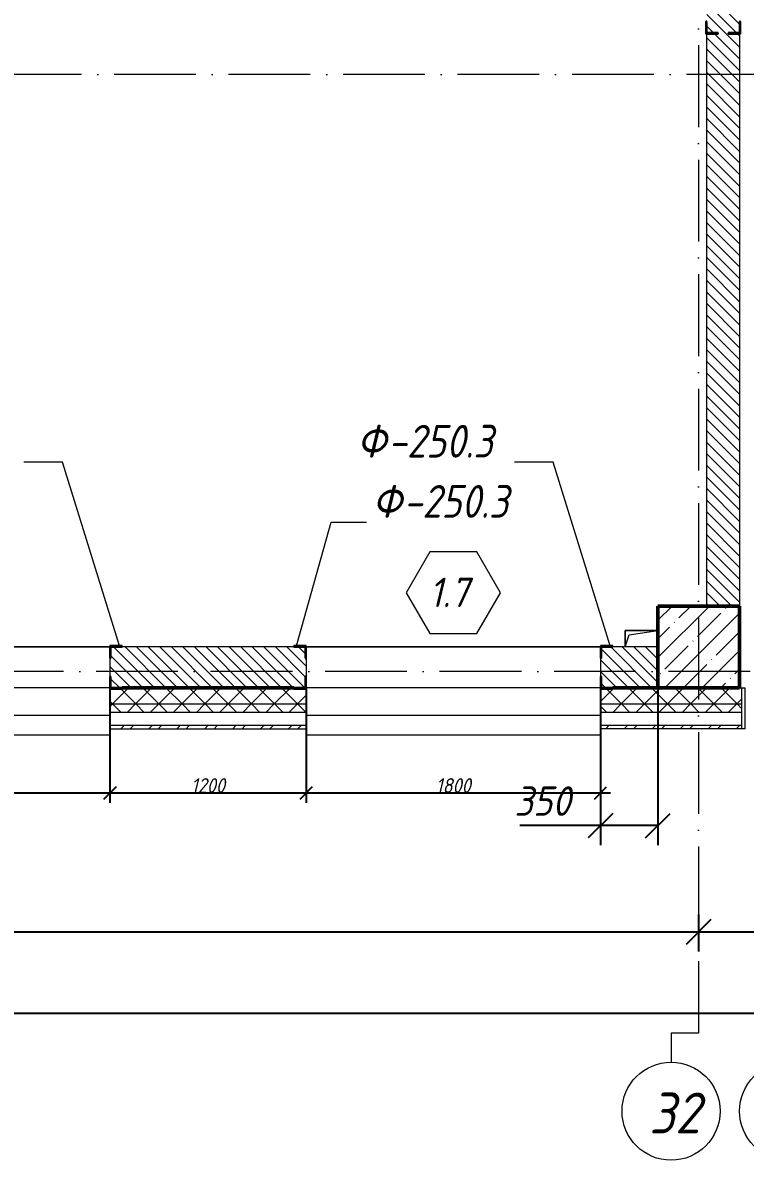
# Model space of a CAD drawing. Header units: millimetres. Extents: x -356862 to 418287, y 0 to 839748.
# Drawn here: x -134184 to -129766, y 597008 to 603965 of the extents above; entities that cross this region are included whole.
import ezdxf

# ---------------------------------------------------------------- set-up
doc = ezdxf.new("R2010")
doc.units = ezdxf.units.MM
doc.linetypes.add('50_200_ШТРИХ_1Т_ш5_п1_п1_', pattern=[700, 500, -100, 0, -100])
for name, color, linetype, lineweight in [('A-____-____-DIMS', 7, 'Continuous', 9), ('A-DOOR-____-IDEN', 7, 'Continuous', 9), ('A-DOOR-____-OTLN', 7, 'Continuous', 9), ('A-FLOR-____-OTLN', 7, 'Continuous', 9), ('A-GENM-____-IDEN', 7, 'Continuous', 9), ('A-GENM-____-MCUT', 7, 'Continuous', 25), ('A-GENM-____-OTLN', 7, 'Continuous', 9), ('A-GENM-____-OTLN-1', 7, 'Continuous', 25), ('A-GLAZ-____-OTLN', 7, 'Continuous', 9), ('A-WALL-____-MCUT', 7, 'Continuous', 13), ('A-WALL-____-MCUT-1', 7, 'Continuous', 9), ('A-WALL-____-MCUT-2', 7, 'Continuous', 50), ('A-WALL-____-OTLN', 7, 'Continuous', 9), ('A-WALL-____-PATT-1', 7, 'Continuous', 9), ('S-COLS-____-MCUT', 7, 'Continuous', 50), ('S-COLS-____-OTLN', 7, 'Continuous', 9), ('S-GRID-____-IDEN', 7, 'Continuous', 9), ('S-GRID-____-OTLN', 7, 'Continuous', 9), ('S-GRID-____-OTLN-1', 7, '50_200_ШТРИХ_1Т_ш5_п1_п1_', 9)]:
    doc.layers.add(name, color=color, linetype=linetype, lineweight=lineweight)
for name, color, linetype, lineweight, true_color in [('A-DOOR-____-OTLN-1', 7, 'Continuous', 9, 0xffffff), ('A-WALL-____-MCUT-4', 7, 'Continuous', 13, 0x000000), ('A-WALL-____-MCUT-7', 7, 'Continuous', 9, 0x000000), ('A-WALL-____-OTLN-2', 7, 'Continuous', 13, 0x000000), ('A-WALL-____-PATT-2', 7, 'Continuous', 9, 0x787878), ('A-WALL-____-PATT-3', 9, 'Continuous', 9, 0x808080), ('A-WALL-FNSH-MCUT-3', 7, 'Continuous', 9, 0x000000)]:
    doc.layers.add(name, color=color, linetype=linetype, lineweight=lineweight, true_color=true_color)
doc.styles.add('ISOCPEUR_I', font='isocpeui.ttf', dxfattribs={"width": 0.9, "height": 2.5})
doc.styles.add('ISOCPEUR_I_10', font='isocpeui.ttf', dxfattribs={"width": 0.9, "height": 180})
doc.styles.add('ISOCPEUR_I_12', font='isocpeui.ttf', dxfattribs={"width": 0.9, "height": 180})
doc.styles.add('ISOCPEUR_I_14', font='isocpeui.ttf', dxfattribs={"width": 0.9, "height": 180})
doc.styles.add('ISOCPEUR_I_2', font='isocpeui.ttf', dxfattribs={"width": 0.85, "height": 2.3})
doc.styles.add('ISOCPEUR_I_7', font='isocpeui.ttf', dxfattribs={"width": 0.9, "height": 90})
doc.dimstyles.new('ISO-1_8_0_9К_СРЕДНИЙ_Кладочные_2', dxfattribs={"dimscale": 304.8, "dimtxt": 89.638306, "dimasz": 0.246063, "dimexe": 0.19685, "dimexo": 0, "dimgap": 0, "dimtad": 1, "dimdec": 3, "dimrnd": 0.001, "dimdsep": 46, "dimtxsty": 'ISOCPEUR_I_7', "dimblk1": 'OBLIQUE', "dimblk2": 'OBLIQUE', "dimsah": 1, "dimcen": 0.09, "dimdle": 0.19685, "dimazin": 0, "dimtfac": 1, "dimtdec": 4, "dimtix": 1, "dimtmove": 1, "dimatfit": 3, "dimfxl": 1, "dimtvp": 1, "dimtolj": 1, "dimtzin": 0, "dimarcsym": 2})
doc.dimstyles.new('ISO-1_8_0_9К_СРЕДНИЙ_Кладочные_3', dxfattribs={"dimscale": 304.8, "dimtxt": 179.276612, "dimasz": 0.492126, "dimexe": 0.393701, "dimexo": 0, "dimgap": 0, "dimtad": 1, "dimdec": 3, "dimrnd": 0.001, "dimdsep": 46, "dimtxsty": 'ISOCPEUR_I_10', "dimblk1": 'OBLIQUE', "dimblk2": 'OBLIQUE', "dimsah": 1, "dimcen": 0.09, "dimdle": 0.393701, "dimazin": 0, "dimtfac": 1, "dimtdec": 4, "dimtix": 1, "dimtmove": 0, "dimatfit": 3, "dimfxl": 1, "dimtvp": 1, "dimtolj": 1, "dimtzin": 0, "dimarcsym": 2})
doc.dimstyles.new('ISO-2_5_0_9К_БОЛЬШОЙ_ОСИ', dxfattribs={"dimscale": 304.8, "dimtxt": 248.995294, "dimasz": 0.492126, "dimexe": 0.393701, "dimexo": 0, "dimgap": 0, "dimtad": 1, "dimdec": 0, "dimzin": 0, "dimdsep": 46, "dimtxsty": 'ISOCPEUR_I', "dimblk1": 'OBLIQUE', "dimblk2": 'OBLIQUE', "dimsah": 1, "dimcen": 0.09, "dimdle": 0.393701, "dimazin": 0, "dimtfac": 1, "dimtdec": 4, "dimtix": 1, "dimtmove": 0, "dimatfit": 3, "dimfxl": 1, "dimtvp": 1, "dimtolj": 1, "dimtzin": 0, "dimarcsym": 2})
pattern_1 = [(135, (-175000.736, 544716.51), (-35.35534, -35.35534), [])]
pattern_2 = [(45, (-175000.74, 544716.51), (-70.71068, 70.71068), []), (135, (-175000.74, 544716.51), (-70.71068, -70.71068), [])]

# ---------------------------------------------------------------- blocks, each defined once
blk = doc.blocks.new('BSC_Колонна _Прямоугольная - 500х500-V29-АР1_Кладочный план 1 этажа в осях 1-64_Ю-ЯЯ')
at = {"layer": 'S-COLS-____-OTLN'}
h = blk.add_hatch(dxfattribs=at)
h.set_pattern_fill('FP_28', color=256, style=0, pattern_type=2)
h.set_pattern_definition([(45, (-44950, -55431.04), (-114.04925, 114.04925), []), (45, (-44835.95, -55431.04), (-114.04925, 114.04925), [201.613, -40.323, 3.353, -36.97])])
h.paths.add_polyline_path([(-250, -250), (250, -250), (250, 250), (-250, 250), (-250, 179.4)], flags=0)
at = {"layer": 'S-COLS-____-MCUT'}
for p, q in [((250, 250), (-250, 250)), ((-250, 250), (-250, -250)), ((250, -250), (250, 250)), ((-250, -250), (250, -250))]:
    blk.add_line(p, q, dxfattribs=at)
blk = doc.blocks.new('Проем_Дверь_Прямоугольный - 1800х2700h_оконные проемы-25805030-АР1_Кладочный план 1 этажа в осях 1-64_Ю-ЯЯ')
at = {"layer": 'A-DOOR-____-OTLN-1'}
for p, q in [((900, 125), (-900, 125)), ((900, -125), (-900, -125))]:
    blk.add_line(p, q, dxfattribs=at)
blk = doc.blocks.new('Фахверк_СКБ_Уголок - 250_2700-27497298-АР1_Кладочный план 1 этажа в осях 1-64_Ю-ЯЯ')
at = {"layer": 'A-GENM-____-MCUT'}
for p, q in [((200, 181), (125, 181)), ((125, 181), (125, 106)), ((131, 106), (131, 175)), ((131, 175), (200, 175)), ((200, 175), (200, 181)), ((125, 106), (131, 106)), ((131, -6), (125, -6)), ((125, -6), (125, -81)), ((131, -75), (131, -6)), ((125, -81), (200, -81)), ((200, -75), (131, -75)), ((200, -81), (200, -75))]:
    blk.add_line(p, q, dxfattribs=at)
blk = doc.blocks.new('Фахверк_СКБ_Уголок - 200_3600-27915153-АР1_Кладочный план 1 этажа в осях 1-64_Ю-ЯЯ')
at = {"layer": 'A-GENM-____-MCUT'}
for p, q in [((125, 156), (50, 156)), ((50, 156), (50, 150)), ((50, 150), (119, 150)), ((119, 150), (119, 81)), ((125, 81), (125, 156)), ((119, 81), (125, 81)), ((125, 19), (119, 19)), ((119, 19), (119, -50)), ((125, -56), (125, 19)), ((119, -50), (50, -50)), ((50, -50), (50, -56)), ((50, -56), (125, -56))]:
    blk.add_line(p, q, dxfattribs=at)
blk = doc.blocks.new('AR_Отверстие прямоугольное _в плите_ - AR_Отверстие прямоугольное _в плите_-V237-АР1_Кладочный план 1 этажа в осях 1-64_Ю-ЯЯ')
at = {"layer": 'A-GENM-____-OTLN'}
for p, q in [((100, 50), (-100, 50)), ((-100, 50), (-100, -50)), ((-100, -50), (-75, 25)), ((-75, 25), (100, 50))]:
    blk.add_line(p, q, dxfattribs=at)
blk = doc.blocks.new('Отлив_СКБ - Отлив витража_120_НВФ-31885687-АР1_Кладочный план 1 этажа в осях 1-64_Ю-ЯЯ')
at = {"layer": 'A-GLAZ-____-OTLN'}
for p, q in [((0, 0), (1800, 0)), ((1800, -2), (0, -2)), ((0, -120), (0, -83)), ((0, -120), (1800, -120)), ((1800, -83), (1800, -120))]:
    blk.add_line(p, q, dxfattribs=at)
blk = doc.blocks.new('Стены 3 - Стены 4-31194751-АР1_Кладочный план 1 этажа в осях 1-64_Ю-ЯЯ')
at = {"layer": 'A-WALL-____-MCUT'}
for p, q in [((-1798.5, 41010.2), (-1798.5, 41030.2)), ((-1798.5, 41030.2), (-1548.5, 41030.2)), ((-1798.5, 41010.2), (-1548.5, 41010.2)), ((-1548.5, 41030.2), (-1548.5, 41010.2))]:
    blk.add_line(p, q, dxfattribs=at)
blk = doc.blocks.new('Ось сетки - Круг_Ø6_00__ISO-2_5_0_9K_-25732049-АР1_Кладочный план 1 этажа в осях 1-64_Ю-ЯЯ')
at = {"layer": 'S-GRID-____-IDEN'}
blk.add_circle((0, 0), 3, dxfattribs=at)
blk = doc.blocks.new('_Oblique')
at = {"color": 0, "linetype": 'ByBlock', "lineweight": -2}
blk.add_line((-0.5, -0.5), (0.5, 0.5), dxfattribs=at)
blk = doc.blocks.new('*D11931')
at = {"layer": 'A-____-____-DIMS', "color": 0, "lineweight": -2, "transparency": 16777216}
for p, q in [((-136050.7, 598511), (-136050.7, 598285)), ((-130050.7, 598511), (-130050.7, 598285)), ((-136170.7, 598405), (-129930.7, 598405))]:
    blk.add_line(p, q, dxfattribs=at)
at = {"layer": 'Defpoints', "color": 0, "transparency": 16777216}
for p in [(-136050.7, 598511), (-130050.7, 598511), (-130050.7, 598405)]:
    blk.add_point(p, dxfattribs=at)
at = {"layer": 'A-____-____-DIMS', "color": 0, "lineweight": -2, "transparency": 16777216, "xscale": 150, "yscale": 150, "zscale": 150, "rotation": 180}
blk.add_blockref('_Oblique', (-136050.7, 598405), dxfattribs=at)
at = {"layer": 'A-____-____-DIMS', "color": 0, "lineweight": -2, "transparency": 16777216, "xscale": 150, "yscale": 150, "zscale": 150}
blk.add_blockref('_Oblique', (-130050.7, 598405), dxfattribs=at)
at = {"layer": 'A-____-____-DIMS', "color": 0, "transparency": 16777216, "insert": (-133050.7, 598406.2), "char_height": 2.5, "width": 758.478, "attachment_point": 5, "style": 'ISOCPEUR_I'}
blk.add_mtext('\\A1;6000', dxfattribs=at)
blk = doc.blocks.new('*D11932')
at = {"layer": 'A-____-____-DIMS', "color": 0, "lineweight": -2, "transparency": 16777216}
for p, q in [((-130050.7, 598511), (-130050.7, 598285)), ((-129500.7, 598511), (-129500.7, 598285)), ((-130170.7, 598405), (-129380.7, 598405))]:
    blk.add_line(p, q, dxfattribs=at)
at = {"layer": 'Defpoints', "color": 0, "transparency": 16777216}
for p in [(-130050.7, 598511), (-129500.7, 598511), (-129500.7, 598405)]:
    blk.add_point(p, dxfattribs=at)
at = {"layer": 'A-____-____-DIMS', "color": 0, "lineweight": -2, "transparency": 16777216, "xscale": 150, "yscale": 150, "zscale": 150, "rotation": 180}
blk.add_blockref('_Oblique', (-130050.7, 598405), dxfattribs=at)
at = {"layer": 'A-____-____-DIMS', "color": 0, "lineweight": -2, "transparency": 16777216, "xscale": 150, "yscale": 150, "zscale": 150}
blk.add_blockref('_Oblique', (-129500.7, 598405), dxfattribs=at)
at = {"layer": 'A-____-____-DIMS', "color": 0, "transparency": 16777216, "insert": (-129775.7, 598406.2), "char_height": 2.5, "width": 568.858, "attachment_point": 5, "style": 'ISOCPEUR_I'}
blk.add_mtext('\\A1;550', dxfattribs=at)
blk = doc.blocks.new('*D12009')
at = {"layer": 'A-____-____-DIMS', "color": 0, "lineweight": -2, "transparency": 16777216}
for p, q in [((-177350.7, 598014.2), (-177350.7, 597788.2)), ((-103950.7, 598014.2), (-103950.7, 597788.2)), ((-177470.7, 597908.2), (-103830.7, 597908.2))]:
    blk.add_line(p, q, dxfattribs=at)
at = {"layer": 'Defpoints', "color": 0, "transparency": 16777216}
for p in [(-177350.7, 598014.2), (-103950.7, 598014.2), (-103950.7, 597908.2)]:
    blk.add_point(p, dxfattribs=at)
at = {"layer": 'A-____-____-DIMS', "color": 0, "lineweight": -2, "transparency": 16777216, "xscale": 150, "yscale": 150, "zscale": 150, "rotation": 180}
blk.add_blockref('_Oblique', (-177350.7, 597908.2), dxfattribs=at)
at = {"layer": 'A-____-____-DIMS', "color": 0, "lineweight": -2, "transparency": 16777216, "xscale": 150, "yscale": 150, "zscale": 150}
blk.add_blockref('_Oblique', (-103950.7, 597908.2), dxfattribs=at)
at = {"layer": 'A-____-____-DIMS', "color": 0, "transparency": 16777216, "insert": (-140650.7, 597909.4), "char_height": 2.5, "width": 971.082, "attachment_point": 5, "style": 'ISOCPEUR_I'}
blk.add_mtext('\\A1;73400', dxfattribs=at)
blk = doc.blocks.new('Марка проема - марка проема-27336095-АР1_Кладочный план 1 этажа в осях 1-64_Ю-ЯЯ')
at = {"layer": 'A-DOOR-____-IDEN'}
for p, q in [((-1.439, 0.159), (-2.877, -2.333)), ((1.439, 0.159), (-1.439, 0.159)), ((2.877, -2.333), (1.439, 0.159)), ((-2.877, -2.333), (-1.439, -4.825)), ((1.439, -4.825), (2.877, -2.333)), ((-1.439, -4.825), (1.439, -4.825))]:
    blk.add_line(p, q, dxfattribs=at)
blk = doc.blocks.new('*D12295')
at = {"layer": 'A-____-____-DIMS', "color": 0, "lineweight": -2, "transparency": 16777216}
for p, q in [((-135450.7, 599891.6), (-135450.7, 599195)), ((-133650.7, 599891.6), (-133650.7, 599195)), ((-135510.7, 599255), (-133590.7, 599255))]:
    blk.add_line(p, q, dxfattribs=at)
at = {"layer": 'Defpoints', "color": 0, "transparency": 16777216}
for p in [(-135450.7, 599891.6), (-133650.7, 599891.6), (-133650.7, 599255)]:
    blk.add_point(p, dxfattribs=at)
at = {"layer": 'A-____-____-DIMS', "color": 0, "lineweight": -2, "transparency": 16777216, "xscale": 75, "yscale": 75, "zscale": 75, "rotation": 180}
blk.add_blockref('_Oblique', (-135450.7, 599255), dxfattribs=at)
at = {"layer": 'A-____-____-DIMS', "color": 0, "lineweight": -2, "transparency": 16777216, "xscale": 75, "yscale": 75, "zscale": 75}
blk.add_blockref('_Oblique', (-133650.7, 599255), dxfattribs=at)
at = {"layer": 'A-____-____-DIMS', "color": 0, "transparency": 16777216, "insert": (-134550.7, 599300), "char_height": 90, "width": 504.733, "attachment_point": 5, "style": 'ISOCPEUR_I_7'}
blk.add_mtext('\\A1;1800', dxfattribs=at)
blk = doc.blocks.new('*D12296')
at = {"layer": 'A-____-____-DIMS', "color": 0, "lineweight": -2, "transparency": 16777216}
for p, q in [((-133650.7, 599891.6), (-133650.7, 599195)), ((-132450.7, 599891.6), (-132450.7, 599195)), ((-133710.7, 599255), (-132390.7, 599255))]:
    blk.add_line(p, q, dxfattribs=at)
at = {"layer": 'Defpoints', "color": 0, "transparency": 16777216}
for p in [(-133650.7, 599891.6), (-132450.7, 599891.6), (-132450.7, 599255)]:
    blk.add_point(p, dxfattribs=at)
at = {"layer": 'A-____-____-DIMS', "color": 0, "lineweight": -2, "transparency": 16777216, "xscale": 75, "yscale": 75, "zscale": 75, "rotation": 180}
blk.add_blockref('_Oblique', (-133650.7, 599255), dxfattribs=at)
at = {"layer": 'A-____-____-DIMS', "color": 0, "lineweight": -2, "transparency": 16777216, "xscale": 75, "yscale": 75, "zscale": 75}
blk.add_blockref('_Oblique', (-132450.7, 599255), dxfattribs=at)
at = {"layer": 'A-____-____-DIMS', "color": 0, "transparency": 16777216, "insert": (-133050.7, 599300), "char_height": 90, "width": 504.733, "attachment_point": 5, "style": 'ISOCPEUR_I_7'}
blk.add_mtext('\\A1;1200', dxfattribs=at)
blk = doc.blocks.new('*D12297')
at = {"layer": 'A-____-____-DIMS', "color": 0, "lineweight": -2, "transparency": 16777216}
for p, q in [((-132450.7, 599891.6), (-132450.7, 599195)), ((-130650.7, 599891.6), (-130650.7, 599195)), ((-132510.7, 599255), (-130590.7, 599255))]:
    blk.add_line(p, q, dxfattribs=at)
at = {"layer": 'Defpoints', "color": 0, "transparency": 16777216}
for p in [(-132450.7, 599891.6), (-130650.7, 599891.6), (-130650.7, 599255)]:
    blk.add_point(p, dxfattribs=at)
at = {"layer": 'A-____-____-DIMS', "color": 0, "lineweight": -2, "transparency": 16777216, "xscale": 75, "yscale": 75, "zscale": 75, "rotation": 180}
blk.add_blockref('_Oblique', (-132450.7, 599255), dxfattribs=at)
at = {"layer": 'A-____-____-DIMS', "color": 0, "lineweight": -2, "transparency": 16777216, "xscale": 75, "yscale": 75, "zscale": 75}
blk.add_blockref('_Oblique', (-130650.7, 599255), dxfattribs=at)
at = {"layer": 'A-____-____-DIMS', "color": 0, "transparency": 16777216, "insert": (-131550.7, 599300), "char_height": 90, "width": 504.733, "attachment_point": 5, "style": 'ISOCPEUR_I_7'}
blk.add_mtext('\\A1;1800', dxfattribs=at)
blk = doc.blocks.new('*D12298')
at = {"layer": 'A-____-____-DIMS', "color": 0, "lineweight": -2, "transparency": 16777216}
for p, q in [((-130650.7, 599891.6), (-130650.7, 598934.8)), ((-130300.7, 599897.6), (-130300.7, 598934.8)), ((-130650.7, 599054.8), (-131144.9, 599054.8)), ((-130300.7, 599054.8), (-130770.7, 599054.8))]:
    blk.add_line(p, q, dxfattribs=at)
at = {"layer": 'Defpoints', "color": 0, "transparency": 16777216}
for p in [(-130650.7, 599891.6), (-130300.7, 599897.6), (-130300.7, 599054.8)]:
    blk.add_point(p, dxfattribs=at)
at = {"layer": 'A-____-____-DIMS', "color": 0, "lineweight": -2, "transparency": 16777216, "xscale": 150, "yscale": 150, "zscale": 150, "rotation": 180}
blk.add_blockref('_Oblique', (-130650.7, 599054.8), dxfattribs=at)
at = {"layer": 'A-____-____-DIMS', "color": 0, "lineweight": -2, "transparency": 16777216, "xscale": 150, "yscale": 150, "zscale": 150}
blk.add_blockref('_Oblique', (-130300.7, 599054.8), dxfattribs=at)
at = {"layer": 'A-____-____-DIMS', "color": 0, "transparency": 16777216, "insert": (-131177.6, 599294.8), "char_height": 180, "width": 409.578, "attachment_point": 1, "line_spacing_factor": 1.149209, "style": 'ISOCPEUR_I_10'}
blk.add_mtext('\\A1;350', dxfattribs=at)

msp = doc.modelspace()

# ---------------------------------------------------------------- hatches: boundary and pattern name
at = {"layer": 'A-WALL-____-PATT-1'}
h = msp.add_hatch(dxfattribs=at)
h.set_pattern_fill('FP_6', color=256, style=0, pattern_type=2)
h.set_pattern_definition(pattern_1)
h.paths.add_polyline_path([(-135800.7357, 599897.5526), (-135456.7357, 599897.5526), (-135456.7357, 599966.5526), (-135450.7357, 599966.5526), (-135450.7357, 600078.5526), (-135456.7357, 600078.5526), (-135456.7357, 600147.5526), (-135800.7357, 600147.5526)], flags=0)
h.paths.add_polyline_path([(-130386.8056, 599897.5526), (-130300.7357, 599897.5526), (-130300.7357, 600147.5526), (-130644.7357, 600147.5526), (-130644.7357, 600078.5526), (-130650.7357, 600078.5526), (-130650.7357, 599966.5526), (-130644.7357, 599966.5526), (-130644.7357, 599897.5526), (-130575.7357, 599897.5526)], flags=0)
h.paths.add_polyline_path([(-133644.7357, 599897.5526), (-132456.7357, 599897.5526), (-132456.7357, 599966.5526), (-132450.7357, 599966.5526), (-132450.7357, 600078.5526), (-132456.7357, 600078.5526), (-132456.7357, 600147.5526), (-133644.7357, 600147.5526), (-133644.7357, 600078.5526), (-133650.7357, 600078.5526), (-133650.7357, 599966.5526), (-133644.7357, 599966.5526)], flags=0)
at = {"layer": 'A-WALL-____-PATT-2'}
h = msp.add_hatch(dxfattribs=at)
h.set_pattern_fill('FP_1', color=256, style=0, pattern_type=2)
h.set_pattern_definition(pattern_2)
h.paths.add_polyline_path([(-133575.7357, 599797.5526), (-132450.7357, 599797.5526), (-132450.7357, 599891.5526), (-132525.7357, 599891.5526), (-132525.7357, 599897.5526), (-133575.7357, 599897.5526), (-133575.7357, 599891.5526), (-133650.7357, 599891.5526), (-133650.7357, 599797.5526), (-133644.7357, 599797.5526)], flags=0)
h.paths.add_polyline_path([(-142650.7357, 599797.5526), (-141450.7357, 599797.5526), (-141450.7357, 599891.5526), (-141525.7357, 599891.5526), (-141525.7357, 599897.5526), (-142575.7357, 599897.5526), (-142575.7357, 599891.5526), (-142650.7357, 599891.5526)], flags=0)
h.paths.add_polyline_path([(-129785.7357, 599797.5526), (-129785.7357, 599897.5526), (-130575.7357, 599897.5526), (-130575.7357, 599891.5526), (-130650.7357, 599891.5526), (-130650.7357, 599797.5526), (-129944.9395, 599797.5526)], flags=0)
h.paths.add_polyline_path([(-136575.7357, 599797.5526), (-135450.7357, 599797.5526), (-135450.7357, 599891.5526), (-135525.7357, 599891.5526), (-135525.7357, 599897.5526), (-136575.7357, 599897.5526), (-136575.7357, 599891.5526), (-136650.7357, 599891.5526), (-136650.7357, 599797.5526), (-136644.7357, 599797.5526)], flags=0)
h.paths.add_polyline_path([(-144450.7357, 599797.5526), (-144450.7357, 599891.5526), (-144525.7357, 599891.5526), (-144526.5199, 599897.5526), (-145575.7357, 599897.5526), (-145575.7357, 599891.5526), (-145650.7357, 599891.5526), (-145650.7357, 599797.5526), (-144526.5199, 599797.5526)], flags=0)
h.paths.add_polyline_path([(-153450.7357, 599797.5526), (-153450.7357, 599891.5526), (-153525.7357, 599891.5526), (-153525.7357, 599897.5526), (-154575.7357, 599897.5526), (-154575.7357, 599891.5526), (-154650.7357, 599891.5526), (-154650.7357, 599797.5526), (-153805.7074, 599797.5526)], flags=0)
h.paths.add_polyline_path([(-151154.511, 599797.5526), (-150450.7357, 599797.5526), (-150450.7357, 599891.5526), (-150525.7357, 599891.5526), (-150525.7357, 599897.5526), (-151575.7357, 599897.5526), (-151575.7357, 599891.5526), (-151650.7357, 599891.5526), (-151650.7357, 599797.5526), (-151575.7357, 599797.5526)], flags=0)
h.paths.add_polyline_path([(-148650.7357, 599797.5526), (-147450.7357, 599797.5526), (-147450.7357, 599891.5526), (-147525.7357, 599891.5526), (-147525.7357, 599897.5526), (-148575.7357, 599897.5526), (-148575.7357, 599891.5526), (-148650.7357, 599891.5526)], flags=0)
h.paths.add_polyline_path([(-138782.261, 599797.5526), (-138450.7357, 599797.5526), (-138450.7357, 599891.5526), (-138525.7357, 599891.5526), (-138525.7357, 599897.5526), (-139575.7357, 599897.5526), (-139575.7357, 599891.5526), (-139650.7357, 599891.5526), (-139650.7357, 599797.5526), (-139224.127, 599797.5526)], flags=0)
h.paths.add_polyline_path([(-156450.7357, 599797.5526), (-156450.7357, 599891.5526), (-156525.7357, 599891.5526), (-156525.7357, 599897.5526), (-157575.7357, 599897.5526), (-157575.7357, 599891.5526), (-157650.7357, 599891.5526), (-157650.7357, 599797.5526), (-156456.9038, 599797.5526)], flags=0)
h.paths.add_polyline_path([(-158650.7357, 599797.5526), (-158650.7357, 599891.5526), (-158725.7357, 599891.5526), (-158725.7357, 599897.5526), (-165350.7357, 599897.5526), (-165350.7357, 599797.5526), (-159108.1003, 599797.5526)], flags=0)
h.paths.add_polyline_path([(-176782.7431, 599797.5526), (-169450.7357, 599797.5526), (-169450.7357, 599897.5526), (-177450.7357, 599897.5526), (-177450.7357, 599797.5526)], flags=0)
h.paths.add_polyline_path([(-167350.7357, 599797.5526), (-166750.7357, 599797.5526), (-166750.7357, 599897.5526), (-167350.7357, 599897.5526)], flags=0)
h = msp.add_hatch(dxfattribs=at)
h.set_pattern_fill('FP_1', color=256, style=0, pattern_type=2)
h.set_pattern_definition(pattern_2)
h.paths.add_polyline_path([(-132596.136, 599747.5526), (-132450.7357, 599747.5526), (-132450.7357, 599797.5526), (-133650.7357, 599797.5526), (-133650.7357, 599747.5526)], flags=0)
h.paths.add_polyline_path([(-129785.7357, 599747.5526), (-129785.7357, 599797.5526), (-130650.7357, 599797.5526), (-130650.7357, 599747.5526), (-129944.9395, 599747.5526)], flags=0)
h.paths.add_polyline_path([(-139650.7357, 599747.5526), (-138450.7357, 599747.5526), (-138450.7357, 599797.5526), (-139650.7357, 599797.5526)], flags=0)
h.paths.add_polyline_path([(-145650.7357, 599747.5526), (-144450.7357, 599747.5526), (-144450.7357, 599797.5526), (-145650.7357, 599797.5526)], flags=0)
h.paths.add_polyline_path([(-142650.7357, 599747.5526), (-141450.7357, 599747.5526), (-141450.7357, 599797.5526), (-142650.7357, 599797.5526)], flags=0)
h.paths.add_polyline_path([(-135689.1985, 599747.5526), (-135450.7357, 599747.5526), (-135450.7357, 599797.5526), (-136650.7357, 599797.5526), (-136650.7357, 599747.5526), (-136131.0645, 599747.5526)], flags=0)
h.paths.add_polyline_path([(-150450.7357, 599747.5526), (-150450.7357, 599797.5526), (-151650.7357, 599797.5526), (-151650.7357, 599747.5526), (-151154.511, 599747.5526)], flags=0)
h.paths.add_polyline_path([(-176782.7431, 599747.5526), (-169450.7357, 599747.5526), (-169450.7357, 599797.5526), (-177550.7357, 599797.5526), (-177550.7357, 599747.5526), (-177450.7357, 599747.5526)], flags=0)
h.paths.add_polyline_path([(-156898.7699, 599747.5526), (-156450.7357, 599747.5526), (-156450.7357, 599797.5526), (-157650.7357, 599797.5526), (-157650.7357, 599747.5526), (-157340.636, 599747.5526)], flags=0)
h.paths.add_polyline_path([(-153805.7074, 599747.5526), (-153450.7357, 599747.5526), (-153450.7357, 599797.5526), (-154650.7357, 599797.5526), (-154650.7357, 599747.5526), (-154247.5735, 599747.5526)], flags=0)
h.paths.add_polyline_path([(-166750.7357, 599747.5526), (-166750.7357, 599797.5526), (-167350.7357, 599797.5526), (-167350.7357, 599747.5526)], flags=0)
h.paths.add_polyline_path([(-148650.7357, 599747.5526), (-147450.7357, 599747.5526), (-147450.7357, 599797.5526), (-148650.7357, 599797.5526)], flags=0)
h.paths.add_polyline_path([(-159108.1003, 599747.5526), (-158650.7357, 599747.5526), (-158650.7357, 599797.5526), (-165350.7357, 599797.5526), (-165350.7357, 599747.5526), (-160875.5646, 599747.5526)], flags=0)
h = msp.add_hatch(dxfattribs=at)
h.set_pattern_fill('FP_3', color=256, style=0, pattern_type=2)
h.set_pattern_definition([(45, (-175000.74, 544716.51), (-85.53659, 85.53659), []), (45, (-174943.71, 544716.51), (-85.53659, 85.53659), [])])
h.paths.add_polyline_path([(-129944.9395, 599647.5526), (-129785.7357, 599647.5526), (-129785.7357, 599667.5526), (-130650.7357, 599667.5526), (-130650.7357, 599647.5526), (-130386.8056, 599647.5526)], flags=0)
h.paths.add_polyline_path([(-136131.0645, 599647.5526), (-135450.7357, 599647.5526), (-135450.7357, 599667.5526), (-136650.7357, 599667.5526), (-136650.7357, 599647.5526)], flags=0)
h.paths.add_polyline_path([(-133650.7357, 599647.5526), (-132450.7357, 599647.5526), (-132450.7357, 599667.5526), (-133650.7357, 599667.5526)], flags=0)
h.paths.add_polyline_path([(-156456.9038, 599647.5526), (-156450.7357, 599647.5526), (-156450.7357, 599667.5526), (-157650.7357, 599667.5526), (-157650.7357, 599647.5526), (-156898.7699, 599647.5526)], flags=0)
h.paths.add_polyline_path([(-154650.7357, 599647.5526), (-153450.7357, 599647.5526), (-153450.7357, 599667.5526), (-154650.7357, 599667.5526)], flags=0)
h.paths.add_polyline_path([(-158650.7357, 599647.5526), (-158650.7357, 599667.5526), (-165350.7357, 599667.5526), (-165350.7357, 599647.5526), (-159108.1003, 599647.5526)], flags=0)
h.paths.add_polyline_path([(-151650.7357, 599647.5526), (-150450.7357, 599647.5526), (-150450.7357, 599667.5526), (-151650.7357, 599667.5526)], flags=0)
h.paths.add_polyline_path([(-138782.261, 599647.5526), (-138450.7357, 599647.5526), (-138450.7357, 599667.5526), (-139650.7357, 599667.5526), (-139650.7357, 599647.5526), (-139224.127, 599647.5526)], flags=0)
h.paths.add_polyline_path([(-148650.7357, 599647.5526), (-147450.7357, 599647.5526), (-147450.7357, 599667.5526), (-148650.7357, 599667.5526)], flags=0)
h.paths.add_polyline_path([(-142317.1895, 599647.5526), (-141450.7357, 599647.5526), (-141450.7357, 599667.5526), (-142650.7357, 599667.5526), (-142650.7357, 599647.5526)], flags=0)
h.paths.add_polyline_path([(-145650.7357, 599647.5526), (-144450.7357, 599647.5526), (-144450.7357, 599667.5526), (-145650.7357, 599667.5526)], flags=0)
h.paths.add_polyline_path([(-177666.4753, 599647.5526), (-169450.7357, 599647.5526), (-169450.7357, 599667.5526), (-177680.7357, 599667.5526), (-177680.7357, 599647.5526)], flags=0)
h.paths.add_polyline_path([(-167350.7357, 599647.5526), (-166750.7357, 599647.5526), (-166750.7357, 599667.5526), (-167350.7357, 599667.5526)], flags=0)
at = {"layer": 'A-WALL-____-PATT-3'}
h = msp.add_hatch(dxfattribs=at)
h.set_pattern_fill('FP_6', color=256, style=0, pattern_type=2)
h.set_pattern_definition(pattern_1)
h.paths.add_polyline_path([(-129800.7357, 600397.5526), (-129800.7357, 603897.5526), (-129869.7357, 603897.5526), (-129869.7357, 603903.5526), (-129800.7357, 603903.5526), (-129800.7357, 607397.5526), (-130000.7357, 607397.5526), (-130000.7357, 603903.5526), (-129931.7357, 603903.5526), (-129931.7357, 603897.5526), (-130000.7357, 603897.5526), (-130000.7357, 600397.5526)], flags=0)

# ---------------------------------------------------------------- linework, layer by layer
at = {"layer": 'A-FLOR-____-OTLN'}
for p, q in [((-130500.7357, 600147.5526), (-130500.7357, 600247.5526)), ((-130500.7357, 600247.5526), (-130300.7357, 600247.5526))]:
    msp.add_line(p, q, dxfattribs=at)
at = {"layer": 'A-GENM-____-IDEN'}
for p, q in [((-133940.843, 601278.5836), (-134176.632, 601278.5836)), ((-133592.4024, 600153.5526), (-133940.843, 601278.5836)), ((-130940.843, 601278.5836), (-131176.632, 601278.5836)), ((-130592.4024, 600153.5526), (-130940.843, 601278.5836)), ((-132509.069, 600153.5526), (-132297.1122, 600910.6891)), ((-132297.1122, 600910.6891), (-132082.1997, 600910.6891))]:
    msp.add_line(p, q, dxfattribs=at)
at = {"layer": 'A-WALL-____-MCUT'}
for p, q in [((-133650.7357, 599667.5526), (-133650.7357, 599891.5526)), ((-132450.7357, 599667.5526), (-132450.7357, 599891.5526)), ((-130650.7357, 599667.5526), (-130650.7357, 599891.5526)), ((-129800.7357, 599897.5526), (-129785.7357, 599897.5526)), ((-129785.7357, 599667.5526), (-129785.7357, 599897.5526)), ((-132450.7357, 599667.5526), (-133650.7357, 599667.5526)), ((-129785.7357, 599667.5526), (-130650.7357, 599667.5526))]:
    msp.add_line(p, q, dxfattribs=at)
at = {"layer": 'A-WALL-____-MCUT-1'}
for p, q in [((-132525.7357, 600147.5526), (-133575.7357, 600147.5526)), ((-130300.7357, 600147.5526), (-130575.7357, 600147.5526)), ((-133650.7357, 600078.5526), (-133650.7357, 599966.5526)), ((-132450.7357, 600078.5526), (-132450.7357, 599966.5526)), ((-130650.7357, 600078.5526), (-130650.7357, 599966.5526))]:
    msp.add_line(p, q, dxfattribs=at)
at = {"layer": 'A-WALL-____-MCUT-2'}
for p, q in [((-133575.7357, 599897.5526), (-132525.7357, 599897.5526)), ((-130575.7357, 599897.5526), (-130300.7357, 599897.5526))]:
    msp.add_line(p, q, dxfattribs=at)
at = {"layer": 'A-WALL-____-MCUT-4'}
for p, q in [((-130000.7357, 600397.5526), (-130000.7357, 603897.5526)), ((-129800.7357, 603897.5526), (-129800.7357, 600397.5526))]:
    msp.add_line(p, q, dxfattribs=at)
at = {"layer": 'A-WALL-____-MCUT-7'}
for p, q in [((-132450.7357, 599797.5526), (-133650.7357, 599797.5526)), ((-129785.7357, 599797.5526), (-130650.7357, 599797.5526)), ((-132450.7357, 599747.5526), (-133650.7357, 599747.5526)), ((-129785.7357, 599747.5526), (-130650.7357, 599747.5526))]:
    msp.add_line(p, q, dxfattribs=at)
at = {"layer": 'A-WALL-____-OTLN'}
for p, q in [((-135450.7357, 600147.5526), (-133650.7357, 600147.5526)), ((-132450.7357, 600147.5526), (-130650.7357, 600147.5526)), ((-133650.7357, 599897.5526), (-135450.7357, 599897.5526)), ((-130650.7357, 599897.5526), (-132450.7357, 599897.5526))]:
    msp.add_line(p, q, dxfattribs=at)
at = {"layer": 'A-WALL-FNSH-MCUT-3'}
for p, q in [((-133650.7357, 599647.5526), (-133650.7357, 599667.5526)), ((-133650.7357, 599647.5526), (-132450.7357, 599647.5526)), ((-132450.7357, 599647.5526), (-132450.7357, 599667.5526)), ((-130650.7357, 599647.5526), (-130650.7357, 599667.5526)), ((-129785.7357, 599647.5526), (-130650.7357, 599647.5526)), ((-129785.7357, 599647.5526), (-129785.7357, 599667.5526))]:
    msp.add_line(p, q, dxfattribs=at)
at = {"layer": 'S-GRID-____-OTLN'}
for p, q in [((-130219.0834, 597784.4755), (-130219.0834, 597608.0984)), ((-130050.7357, 597784.4755), (-130219.0834, 597784.4755))]:
    msp.add_line(p, q, dxfattribs=at)
at = {"layer": 'S-GRID-____-OTLN-1'}
for p, q in [((-130050.7357, 635331.4864), (-130050.7357, 597784.4755)), ((-99520.6953, 603647.5526), (-179669.5059, 603647.5526)), ((-70926.3291, 599997.5526), (-179669.5059, 599997.5526))]:
    msp.add_line(p, q, dxfattribs=at)

# ---------------------------------------------------------------- block references
at = {"layer": 'A-DOOR-____-IDEN', "xscale": 99.99999999999993, "yscale": 99.99999999999993, "zscale": 99.99999999999993}
msp.add_blockref('Марка проема - марка проема-27336095-АР1_Кладочный план 1 этажа в осях 1-64_Ю-ЯЯ', (-131550.7357, 600712.5526), dxfattribs=at)
at = {"layer": 'A-DOOR-____-OTLN'}
for p in [(-134550.7357, 600022.5526), (-131550.7357, 600022.5526)]:
    msp.add_blockref('Проем_Дверь_Прямоугольный - 1800х2700h_оконные проемы-25805030-АР1_Кладочный план 1 этажа в осях 1-64_Ю-ЯЯ', p, dxfattribs=at)
at = {"layer": 'A-GENM-____-OTLN'}
msp.add_blockref('AR_Отверстие прямоугольное _в плите_ - AR_Отверстие прямоугольное _в плите_-V237-АР1_Кладочный план 1 этажа в осях 1-64_Ю-ЯЯ', (-130400.7357, 600197.5526), dxfattribs=at)
at = {"layer": 'A-GENM-____-OTLN-1'}
for name, p, rotation in [('Фахверк_СКБ_Уголок - 200_3600-27915153-АР1_Кладочный план 1 этажа в осях 1-64_Ю-ЯЯ', (-129950.7357, 604022.5526), 269.9999999999999), ('Фахверк_СКБ_Уголок - 250_2700-27497298-АР1_Кладочный план 1 этажа в осях 1-64_Ю-ЯЯ', (-132325.7357, 600072.5526), 180)]:
    msp.add_blockref(name, p, dxfattribs=dict(at, rotation=rotation))
for p in [(-133775.7357, 599972.5526), (-130775.7357, 599972.5526)]:
    msp.add_blockref('Фахверк_СКБ_Уголок - 250_2700-27497298-АР1_Кладочный план 1 этажа в осях 1-64_Ю-ЯЯ', p, dxfattribs=at)
at = {"layer": 'A-GLAZ-____-OTLN'}
for p in [(-135450.7357, 599730.5526), (-132450.7357, 599730.5526)]:
    msp.add_blockref('Отлив_СКБ - Отлив витража_120_НВФ-31885687-АР1_Кладочный план 1 этажа в осях 1-64_Ю-ЯЯ', p, dxfattribs=at)
at = {"layer": 'A-WALL-____-OTLN-2', "rotation": 89.9999999999999}
msp.add_blockref('Стены 3 - Стены 4-31194751-АР1_Кладочный план 1 этажа в осях 1-64_Ю-ЯЯ', (-88755.4937, 601446.0644), dxfattribs=at)
at = {"layer": 'S-COLS-____-OTLN'}
msp.add_blockref('BSC_Колонна _Прямоугольная - 500х500-V29-АР1_Кладочный план 1 этажа в осях 1-64_Ю-ЯЯ', (-130050.7357, 600147.5526), dxfattribs=at)
at = {"layer": 'S-GRID-____-IDEN', "xscale": 99.99999999999993, "yscale": 99.99999999999993, "zscale": 99.99999999999993, "rotation": 180}
for p in [(-130219.0834, 597308.0984), (-129500.7357, 597308.0984)]:
    msp.add_blockref('Ось сетки - Круг_Ø6_00__ISO-2_5_0_9K_-25732049-АР1_Кладочный план 1 этажа в осях 1-64_Ю-ЯЯ', p, dxfattribs=at)

# ---------------------------------------------------------------- texts
at = {"layer": 'A-DOOR-____-IDEN', "insert": (-131698.5248, 600571.3721), "char_height": 180, "width": 310.253062, "attachment_point": 1, "style": 'ISOCPEUR_I_14'}
msp.add_mtext('1.7', dxfattribs=at)
at = {"layer": 'A-GENM-____-IDEN', "char_height": 200, "attachment_point": 1, "style": 'ISOCPEUR_I_2'}
for s, insert, width in [('\\fISOCPEUR|b0|i1|c204|p34|;\\W.9;Ф', (-132141.1887, 601505.6997), 230.886), ('-250.3', (-131950.6887, 601505.6997), 865.8225), ('\\fISOCPEUR|b0|i1|c204|p34|;\\W.9;Ф', (-132046.7563, 601137.8052), 230.886), ('-250.3', (-131856.2563, 601137.8052), 865.8225)]:
    msp.add_mtext(s, dxfattribs=dict(at, insert=insert, width=width))
at = {"layer": 'S-GRID-____-IDEN', "insert": (-130353.455, 597422.0321), "char_height": 250, "width": 404.0505, "attachment_point": 1, "style": 'ISOCPEUR_I_12'}
msp.add_mtext('32', dxfattribs=at)

# ---------------------------------------------------------------- dimensions: what is measured, and where the dimension line sits
at = {"layer": 'A-____-____-DIMS'}
for base, p1, p2, dimstyle, override, picture, middle in [((-133650.7357, 599254.9777), (-135450.7357, 599891.5526), (-133650.7357, 599891.5526), 'ISO-1_8_0_9К_СРЕДНИЙ_Кладочные_2', {"dimpost": '<>', "dimfxl": 1800}, '*D12295', (-134550.7357, 599299.9777)), ((-132450.7357, 599254.9777), (-133650.7357, 599891.5526), (-132450.7357, 599891.5526), 'ISO-1_8_0_9К_СРЕДНИЙ_Кладочные_2', {"dimpost": '<>', "dimfxl": 1200}, '*D12296', (-133050.7357, 599299.9777)), ((-130650.7357, 599254.9777), (-132450.7357, 599891.5526), (-130650.7357, 599891.5526), 'ISO-1_8_0_9К_СРЕДНИЙ_Кладочные_2', {"dimpost": '<>', "dimfxl": 1800}, '*D12297', (-131550.7357, 599299.9777)), ((-130050.7357, 598404.9777), (-136050.7357, 598511.0437), (-130050.7357, 598511.0437), 'ISO-2_5_0_9К_БОЛЬШОЙ_ОСИ', {"dimpost": '<>', "dimfxl": 6000}, '*D11931', (-133050.7357, 598406.2277)), ((-129500.7357, 598404.9777), (-130050.7357, 598511.0437), (-129500.7357, 598511.0437), 'ISO-2_5_0_9К_БОЛЬШОЙ_ОСИ', {"dimpost": '<>', "dimfxl": 550}, '*D11932', (-129775.7357, 598406.2277)), ((-103950.7357, 597908.1774), (-177350.7357, 598014.2434), (-103950.7357, 598014.2434), 'ISO-2_5_0_9К_БОЛЬШОЙ_ОСИ', {"dimpost": '<>', "dimfxl": 73400}, '*D12009', (-140650.7357, 597909.4435))]:
    dim = msp.add_linear_dim(base=base, p1=p1, p2=p2, dimstyle=dimstyle, override=override, dxfattribs=at)
    dim.commit()
    dim.dimension.update_dxf_attribs({"geometry": picture, "text_midpoint": middle})
dim = msp.add_linear_dim(base=(-130300.7357, 599054.8379), p1=(-130650.7357, 599891.5526), p2=(-130300.7357, 599897.5526), dimstyle='ISO-1_8_0_9К_СРЕДНИЙ_Кладочные_3', override={"dimpost": '<>', "dimfxl": 350.051425}, dxfattribs=at)
dim.commit()
dim.dimension.update_dxf_attribs({"geometry": '*D12298', "text_midpoint": (-130972.7994, 599054.8379), "dimtype": 160})

doc.saveas('drawing.dxf')
